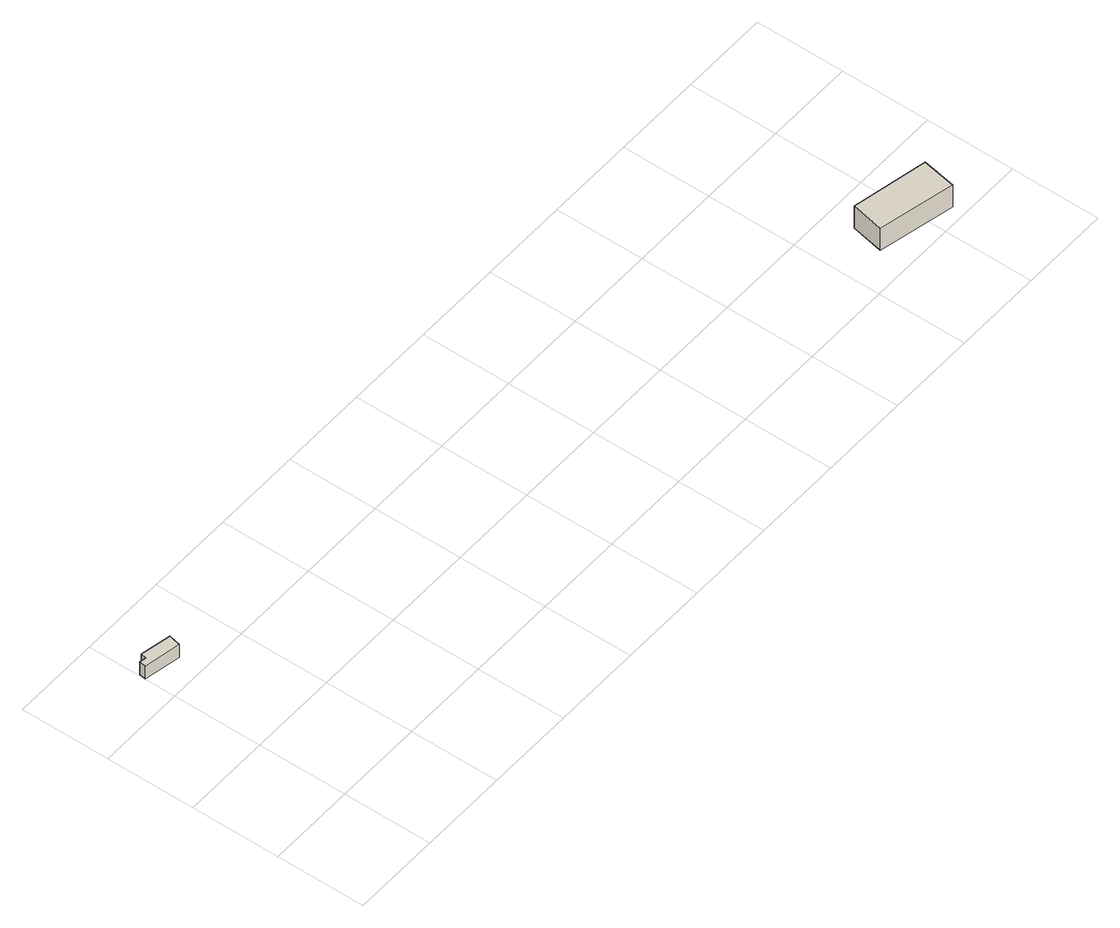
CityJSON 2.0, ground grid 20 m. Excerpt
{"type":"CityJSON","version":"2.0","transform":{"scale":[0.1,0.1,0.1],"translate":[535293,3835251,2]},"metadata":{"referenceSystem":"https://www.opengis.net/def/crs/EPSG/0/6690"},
"CityObjects":{
"building1":{"type":"Building","attributes":{"class":"3001","measuredHeight":3.5,"BuildingDetailAttribute.specifiedBuildingCoverageRate":0.6,"BuildingDetailAttribute.surveyYear":2017,"BuildingTsunamiRiskAttribute.description":"1","BuildingTsunamiRiskAttribute.rank":"2","BuildingTsunamiRiskAttribute.depth":1.48,"BuildingHighTideRiskAttribute.description":"1","BuildingHighTideRiskAttribute.rank":"3","BuildingHighTideRiskAttribute.depth":3.56,"BuildingIDAttribute.prefecture":"27","BuildingIDAttribute.city":"27104"},"geometry":[{"type":"Solid","lod":"1","boundaries":[[[[0,1,2,3,4,5]],[[4,6,7,5]],[[3,8,6,4]],[[2,9,8,3]],[[1,10,9,2]],[[0,11,10,1]],[[5,7,11,0]],[[6,8,9,10,11,7]]]]}]},
"building2":{"type":"Building","attributes":{"class":"3001","measuredHeight":6,"BuildingDetailAttribute.specifiedBuildingCoverageRate":0.8,"BuildingDetailAttribute.surveyYear":2017,"BuildingIDAttribute.prefecture":"27","BuildingIDAttribute.city":"27104"},"geometry":[{"type":"Solid","lod":"1","boundaries":[[[[12,13,14,15]],[[14,16,17,15]],[[13,18,16,14]],[[12,19,18,13]],[[15,17,19,12]],[[16,18,19,17]]]]}]}
},
"vertices":[
[1,469,0],[4,484,0],[18,481,0],[21,494,0],[89,480,0],[83,453,0],[89,480,35],[83,453,35],[21,494,35],[18,481,35],[4,484,35],[1,469,35],
[1666,48,32],[1680,121,32],[1848,86,32],[1834,10,32],[1848,86,92],[1834,10,92],[1680,121,92],[1666,48,92]
]}
